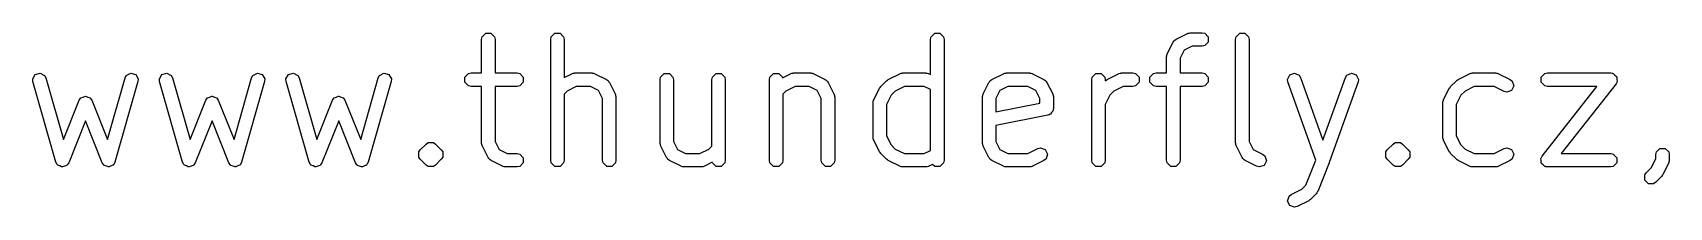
# Model space of a CAD drawing. Extents: x 4.43 to 6.16, y -4.89 to -3.36.
# Drawn here: x 4.4321 to 4.9118, y -3.4801 to -3.4289 of the extents above; entities that cross this region are included whole.
import ezdxf

# ---------------------------------------------------------------- set-up
doc = ezdxf.new("R2010")
doc.units = 0
doc.header["$MEASUREMENT"] = 0
doc.layers.add('BLACK', color=7, linetype='CONTINUOUS')

msp = doc.modelspace()

# ---------------------------------------------------------------- linework, layer by layer
at = {"layer": 'BLACK', "linetype": 'CONTINUOUS'}
for p, q in [((4.56367, -3.43089), (4.56382, -3.43014)), ((4.56382, -3.43014), (4.56489, -3.42907)), ((4.56489, -3.42907), (4.56639, -3.42907)), ((4.56639, -3.42907), (4.56746, -3.43014)), ((4.56746, -3.43014), (4.56761, -3.43089)), ((4.58392, -3.43089), (4.58407, -3.43014)), ((4.58407, -3.43014), (4.58513, -3.42907)), ((4.58513, -3.42907), (4.58664, -3.42907)), ((4.58664, -3.42907), (4.5877, -3.43014)), ((4.5877, -3.43014), (4.58785, -3.43089)), ((4.69528, -3.43089), (4.69543, -3.43014)), ((4.69543, -3.43014), (4.69649, -3.42907)), ((4.69649, -3.42907), (4.698, -3.42907)), ((4.698, -3.42907), (4.69907, -3.43014)), ((4.69907, -3.43014), (4.69922, -3.43089)), ((4.76723, -3.43082), (4.77061, -3.42913)), ((4.77061, -3.42913), (4.7707, -3.42911)), ((4.7707, -3.42911), (4.77073, -3.42907)), ((4.77073, -3.42907), (4.77104, -3.42901)), ((4.77104, -3.42901), (4.77135, -3.42893)), ((4.77135, -3.42893), (4.77139, -3.42894)), ((4.77139, -3.42894), (4.77149, -3.42892)), ((4.77149, -3.42892), (4.77486, -3.42892)), ((4.77486, -3.42892), (4.77562, -3.42907)), ((4.77562, -3.42907), (4.77668, -3.43014)), ((4.77668, -3.43014), (4.77668, -3.43165)), ((4.7847, -3.43089), (4.78485, -3.43014)), ((4.78485, -3.43014), (4.78592, -3.42907)), ((4.78592, -3.42907), (4.78743, -3.42907)), ((4.78743, -3.42907), (4.78849, -3.43014)), ((4.78849, -3.43014), (4.78864, -3.43089)), ((4.56367, -3.44073), (4.56367, -3.43089)), ((4.56761, -3.43089), (4.56761, -3.44073)), ((4.58392, -3.46633), (4.58392, -3.43089)), ((4.58785, -3.43089), (4.58785, -3.44205)), ((4.69528, -3.44121), (4.69528, -3.43089)), ((4.69922, -3.43089), (4.69922, -3.46633)), ((4.76467, -3.43507), (4.76635, -3.4317)), ((4.76635, -3.4317), (4.76659, -3.43139)), ((4.76659, -3.43139), (4.76663, -3.43129)), ((4.76663, -3.43129), (4.76674, -3.4312)), ((4.76674, -3.4312), (4.76682, -3.43109)), ((4.76682, -3.43109), (4.76692, -3.43106)), ((4.76692, -3.43106), (4.76723, -3.43082)), ((4.76958, -3.43405), (4.76839, -3.43642)), ((4.77195, -3.43286), (4.76958, -3.43405)), ((4.77486, -3.43286), (4.77195, -3.43286)), ((4.77562, -3.43271), (4.77486, -3.43286)), ((4.77668, -3.43165), (4.77562, -3.43271)), ((4.7847, -3.46126), (4.7847, -3.43089)), ((4.78864, -3.43089), (4.78864, -3.4608)), ((4.76446, -3.43581), (4.76455, -3.43551)), ((4.76448, -3.43586), (4.76446, -3.43581)), ((4.76446, -3.43595), (4.76448, -3.43586)), ((4.76446, -3.44073), (4.76446, -3.43595)), ((4.76455, -3.43551), (4.76461, -3.4352)), ((4.76461, -3.4352), (4.76464, -3.43517)), ((4.76464, -3.43517), (4.76467, -3.43507)), ((4.76839, -3.43642), (4.76839, -3.44073)), ((4.43207, -3.44248), (4.43281, -3.44116)), ((4.43214, -3.44324), (4.43207, -3.44248)), ((4.43889, -3.46687), (4.43214, -3.44324)), ((4.43281, -3.44116), (4.43425, -3.44075)), ((4.43425, -3.44075), (4.43557, -3.44148)), ((4.43557, -3.44148), (4.43592, -3.44216)), ((4.43592, -3.44216), (4.44109, -3.46025)), ((4.45397, -3.46025), (4.45913, -3.44216)), ((4.46292, -3.44324), (4.45617, -3.46687)), ((4.45913, -3.44216), (4.45948, -3.44148)), ((4.45948, -3.44148), (4.4608, -3.44075)), ((4.4608, -3.44075), (4.46225, -3.44116)), ((4.46225, -3.44116), (4.46298, -3.44248)), ((4.46298, -3.44248), (4.46292, -3.44324)), ((4.46919, -3.44248), (4.46993, -3.44116)), ((4.46926, -3.44324), (4.46919, -3.44248)), ((4.47601, -3.46687), (4.46926, -3.44324)), ((4.46993, -3.44116), (4.47137, -3.44075)), ((4.47137, -3.44075), (4.47269, -3.44148)), ((4.47269, -3.44148), (4.47304, -3.44216)), ((4.47304, -3.44216), (4.47821, -3.46025)), ((4.49109, -3.46025), (4.49625, -3.44216)), ((4.50004, -3.44324), (4.49329, -3.46687)), ((4.49625, -3.44216), (4.49661, -3.44148)), ((4.49661, -3.44148), (4.49792, -3.44075)), ((4.49792, -3.44075), (4.49937, -3.44116)), ((4.49937, -3.44116), (4.5001, -3.44248)), ((4.5001, -3.44248), (4.50004, -3.44324)), ((4.50631, -3.44248), (4.50705, -3.44116)), ((4.50638, -3.44324), (4.50631, -3.44248)), ((4.51313, -3.46687), (4.50638, -3.44324)), ((4.50705, -3.44116), (4.5085, -3.44075)), ((4.5085, -3.44075), (4.50981, -3.44148)), ((4.50981, -3.44148), (4.51016, -3.44216)), ((4.51016, -3.44216), (4.51533, -3.46025)), ((4.52821, -3.46025), (4.53337, -3.44216)), ((4.53716, -3.44324), (4.53041, -3.46687)), ((4.53337, -3.44216), (4.53373, -3.44148)), ((4.53373, -3.44148), (4.53504, -3.44075)), ((4.53504, -3.44075), (4.53649, -3.44116)), ((4.53649, -3.44116), (4.53722, -3.44248)), ((4.53722, -3.44248), (4.53716, -3.44324)), ((4.55876, -3.44195), (4.55982, -3.44088)), ((4.55876, -3.44346), (4.55876, -3.44195)), ((4.55982, -3.44452), (4.55876, -3.44346)), ((4.55982, -3.44088), (4.56058, -3.44073)), ((4.56058, -3.44467), (4.55982, -3.44452)), ((4.56058, -3.44073), (4.56367, -3.44073)), ((4.56761, -3.44073), (4.57407, -3.44073)), ((4.57407, -3.44073), (4.57483, -3.44088)), ((4.57483, -3.44452), (4.57407, -3.44467)), ((4.57483, -3.44088), (4.57589, -3.44195)), ((4.57589, -3.44346), (4.57483, -3.44452)), ((4.57589, -3.44195), (4.57589, -3.44346)), ((4.58785, -3.44205), (4.59007, -3.44094)), ((4.59007, -3.44094), (4.59016, -3.44092)), ((4.59016, -3.44092), (4.59019, -3.44088)), ((4.59019, -3.44088), (4.5905, -3.44082)), ((4.5905, -3.44082), (4.59081, -3.44074)), ((4.59081, -3.44074), (4.59085, -3.44075)), ((4.59085, -3.44075), (4.59095, -3.44073)), ((4.59095, -3.44073), (4.59601, -3.44073)), ((4.59601, -3.44073), (4.59611, -3.44075)), ((4.59611, -3.44075), (4.59615, -3.44074)), ((4.59615, -3.44074), (4.59645, -3.44082)), ((4.59645, -3.44082), (4.59676, -3.44088)), ((4.59676, -3.44088), (4.59679, -3.44092)), ((4.59679, -3.44092), (4.59689, -3.44094)), ((4.59689, -3.44094), (4.60026, -3.44263)), ((4.60026, -3.44263), (4.60057, -3.44287)), ((4.60057, -3.44287), (4.60067, -3.4429)), ((4.60067, -3.4429), (4.60076, -3.44301)), ((4.60076, -3.44301), (4.60087, -3.4431)), ((4.60087, -3.4431), (4.6009, -3.4432)), ((4.6009, -3.4432), (4.60114, -3.44351)), ((4.60114, -3.44351), (4.60283, -3.44688)), ((4.61598, -3.4427), (4.61613, -3.44195)), ((4.61598, -3.46126), (4.61598, -3.4427)), ((4.61613, -3.44195), (4.61719, -3.44088)), ((4.61719, -3.44088), (4.6187, -3.44088)), ((4.6187, -3.44088), (4.61976, -3.44195)), ((4.61976, -3.44195), (4.61991, -3.4427)), ((4.61991, -3.4427), (4.61991, -3.4608)), ((4.63116, -3.4427), (4.63131, -3.44195)), ((4.63116, -3.46214), (4.63116, -3.4427)), ((4.63131, -3.44195), (4.63238, -3.44088)), ((4.63238, -3.44088), (4.63388, -3.44088)), ((4.63388, -3.44088), (4.63495, -3.44195)), ((4.63495, -3.44195), (4.6351, -3.4427)), ((4.6351, -3.4427), (4.6351, -3.46633)), ((4.64803, -3.4427), (4.64818, -3.44195)), ((4.64803, -3.46633), (4.64803, -3.4427)), ((4.64818, -3.44195), (4.64925, -3.44088)), ((4.64925, -3.44088), (4.65076, -3.44088)), ((4.65076, -3.44088), (4.65182, -3.44195)), ((4.65182, -3.44195), (4.65185, -3.44211)), ((4.65185, -3.44211), (4.65418, -3.44094)), ((4.65418, -3.44094), (4.65428, -3.44092)), ((4.65428, -3.44092), (4.65431, -3.44088)), ((4.65431, -3.44088), (4.65462, -3.44082)), ((4.65462, -3.44082), (4.65493, -3.44074)), ((4.65493, -3.44074), (4.65497, -3.44075)), ((4.65497, -3.44075), (4.65506, -3.44073)), ((4.65506, -3.44073), (4.66013, -3.44073)), ((4.66013, -3.44073), (4.66022, -3.44075)), ((4.66022, -3.44075), (4.66027, -3.44074)), ((4.66027, -3.44074), (4.66057, -3.44082)), ((4.66057, -3.44082), (4.66088, -3.44088)), ((4.66088, -3.44088), (4.66091, -3.44092)), ((4.66091, -3.44092), (4.66101, -3.44094)), ((4.66101, -3.44094), (4.66438, -3.44263)), ((4.66438, -3.44263), (4.66469, -3.44287)), ((4.66469, -3.44287), (4.66479, -3.4429)), ((4.66479, -3.4429), (4.66488, -3.44301)), ((4.66488, -3.44301), (4.66499, -3.4431)), ((4.66499, -3.4431), (4.66502, -3.4432)), ((4.66502, -3.4432), (4.66526, -3.44351)), ((4.66526, -3.44351), (4.66695, -3.44688)), ((4.68067, -3.44469), (4.68236, -3.443)), ((4.68236, -3.443), (4.68262, -3.44282)), ((4.68262, -3.44282), (4.68287, -3.44263)), ((4.68287, -3.44263), (4.68624, -3.44094)), ((4.68624, -3.44094), (4.68634, -3.44092)), ((4.68634, -3.44092), (4.68637, -3.44088)), ((4.68637, -3.44088), (4.68668, -3.44082)), ((4.68668, -3.44082), (4.68698, -3.44074)), ((4.68698, -3.44074), (4.68703, -3.44075)), ((4.68703, -3.44075), (4.68712, -3.44073)), ((4.68712, -3.44073), (4.69387, -3.44073)), ((4.69387, -3.44073), (4.69397, -3.44075)), ((4.69397, -3.44075), (4.69401, -3.44074)), ((4.69401, -3.44074), (4.69432, -3.44082)), ((4.69432, -3.44082), (4.69463, -3.44088)), ((4.69463, -3.44088), (4.69466, -3.44092)), ((4.69466, -3.44092), (4.69475, -3.44094)), ((4.69475, -3.44094), (4.69528, -3.44121)), ((4.71067, -3.44688), (4.71236, -3.44351)), ((4.71236, -3.44351), (4.7126, -3.4432)), ((4.7126, -3.4432), (4.71263, -3.4431)), ((4.71263, -3.4431), (4.71274, -3.44301)), ((4.71274, -3.44301), (4.71283, -3.4429)), ((4.71283, -3.4429), (4.71293, -3.44287)), ((4.71293, -3.44287), (4.71324, -3.44263)), ((4.71324, -3.44263), (4.71661, -3.44094)), ((4.71661, -3.44094), (4.71671, -3.44092)), ((4.71671, -3.44092), (4.71674, -3.44088)), ((4.71674, -3.44088), (4.71705, -3.44082)), ((4.71705, -3.44082), (4.71735, -3.44074)), ((4.71735, -3.44074), (4.7174, -3.44075)), ((4.7174, -3.44075), (4.71749, -3.44073)), ((4.71749, -3.44073), (4.72424, -3.44073)), ((4.72424, -3.44073), (4.72434, -3.44075)), ((4.72434, -3.44075), (4.72438, -3.44074)), ((4.72438, -3.44074), (4.72469, -3.44082)), ((4.72469, -3.44082), (4.725, -3.44088)), ((4.725, -3.44088), (4.72503, -3.44092)), ((4.72503, -3.44092), (4.72512, -3.44094)), ((4.72512, -3.44094), (4.7285, -3.44263)), ((4.7285, -3.44263), (4.72881, -3.44287)), ((4.72881, -3.44287), (4.72891, -3.4429)), ((4.72891, -3.4429), (4.72899, -3.44301)), ((4.72899, -3.44301), (4.72911, -3.4431)), ((4.72911, -3.4431), (4.72914, -3.4432)), ((4.72914, -3.4432), (4.72938, -3.44351)), ((4.72938, -3.44351), (4.73107, -3.44688)), ((4.74252, -3.4427), (4.74267, -3.44195)), ((4.74252, -3.46633), (4.74252, -3.4427)), ((4.74267, -3.44195), (4.74374, -3.44088)), ((4.74374, -3.44088), (4.74524, -3.44088)), ((4.74524, -3.44088), (4.74631, -3.44195)), ((4.74631, -3.44195), (4.74646, -3.4427)), ((4.74646, -3.4427), (4.74646, -3.44301)), ((4.74646, -3.44301), (4.74647, -3.443)), ((4.74647, -3.443), (4.74674, -3.44282)), ((4.74674, -3.44282), (4.74699, -3.44263)), ((4.74699, -3.44263), (4.75036, -3.44094)), ((4.75036, -3.44094), (4.75046, -3.44092)), ((4.75046, -3.44092), (4.75049, -3.44088)), ((4.75049, -3.44088), (4.7508, -3.44082)), ((4.7508, -3.44082), (4.7511, -3.44074)), ((4.7511, -3.44074), (4.75114, -3.44075)), ((4.75114, -3.44075), (4.75124, -3.44073)), ((4.75124, -3.44073), (4.75461, -3.44073)), ((4.75461, -3.44073), (4.75537, -3.44088)), ((4.75537, -3.44452), (4.75461, -3.44467)), ((4.75537, -3.44088), (4.75643, -3.44195)), ((4.75643, -3.44346), (4.75537, -3.44452)), ((4.75643, -3.44195), (4.75643, -3.44346)), ((4.75955, -3.44195), (4.76061, -3.44088)), ((4.75955, -3.44346), (4.75955, -3.44195)), ((4.76061, -3.44452), (4.75955, -3.44346)), ((4.76061, -3.44088), (4.76136, -3.44073)), ((4.76136, -3.44467), (4.76061, -3.44452)), ((4.76136, -3.44073), (4.76446, -3.44073)), ((4.76839, -3.44073), (4.77486, -3.44073)), ((4.77486, -3.44073), (4.77562, -3.44088)), ((4.77562, -3.44452), (4.77486, -3.44467)), ((4.77562, -3.44088), (4.77668, -3.44195)), ((4.77668, -3.44346), (4.77562, -3.44452)), ((4.77668, -3.44195), (4.77668, -3.44346)), ((4.79989, -3.44261), (4.80054, -3.44124)), ((4.80001, -3.44337), (4.79989, -3.44261)), ((4.80819, -3.46629), (4.80001, -3.44337)), ((4.80054, -3.44124), (4.80196, -3.44074)), ((4.80196, -3.44074), (4.80332, -3.44138)), ((4.80332, -3.44138), (4.80371, -3.44204)), ((4.80371, -3.44204), (4.8103, -3.46047)), ((4.8103, -3.46047), (4.81688, -3.44204)), ((4.82059, -3.44337), (4.81215, -3.46699)), ((4.81688, -3.44204), (4.81727, -3.44138)), ((4.81727, -3.44138), (4.81863, -3.44074)), ((4.81863, -3.44074), (4.82005, -3.44124)), ((4.82005, -3.44124), (4.8207, -3.44261)), ((4.8207, -3.44261), (4.82059, -3.44337)), ((4.84771, -3.44469), (4.8494, -3.443)), ((4.8494, -3.443), (4.84966, -3.44282)), ((4.84966, -3.44282), (4.84991, -3.44263)), ((4.84991, -3.44263), (4.85328, -3.44094)), ((4.85328, -3.44094), (4.85338, -3.44092)), ((4.85338, -3.44092), (4.85341, -3.44088)), ((4.85341, -3.44088), (4.85372, -3.44082)), ((4.85372, -3.44082), (4.85403, -3.44074)), ((4.85403, -3.44074), (4.85407, -3.44075)), ((4.85407, -3.44075), (4.85416, -3.44073)), ((4.85416, -3.44073), (4.86091, -3.44073)), ((4.86091, -3.44073), (4.86101, -3.44075)), ((4.86101, -3.44075), (4.86105, -3.44074)), ((4.86105, -3.44074), (4.86136, -3.44082)), ((4.86136, -3.44082), (4.86167, -3.44088)), ((4.86167, -3.44088), (4.8617, -3.44092)), ((4.8617, -3.44092), (4.86179, -3.44094)), ((4.86179, -3.44094), (4.86517, -3.44263)), ((4.86517, -3.44263), (4.86578, -3.4431)), ((4.86625, -3.44453), (4.86558, -3.44588)), ((4.86578, -3.4431), (4.86625, -3.44453)), ((4.87428, -3.44195), (4.87535, -3.44088)), ((4.87428, -3.44346), (4.87428, -3.44195)), ((4.87535, -3.44452), (4.87428, -3.44346)), ((4.87535, -3.44088), (4.8761, -3.44073)), ((4.8761, -3.44467), (4.87535, -3.44452)), ((4.8761, -3.44073), (4.89466, -3.44073)), ((4.89621, -3.44392), (4.88015, -3.46436)), ((4.89466, -3.44073), (4.89509, -3.44082)), ((4.89509, -3.44082), (4.89519, -3.44081)), ((4.89519, -3.44081), (4.89525, -3.44085)), ((4.89525, -3.44085), (4.89541, -3.44088)), ((4.89541, -3.44088), (4.89587, -3.44134)), ((4.89587, -3.44134), (4.89638, -3.44174)), ((4.89641, -3.44353), (4.89621, -3.44392)), ((4.89638, -3.44174), (4.89639, -3.44186)), ((4.89639, -3.44186), (4.89648, -3.44195)), ((4.89648, -3.44346), (4.89641, -3.44353)), ((4.89648, -3.44195), (4.89648, -3.44259)), ((4.89648, -3.44259), (4.89656, -3.44323)), ((4.89656, -3.44323), (4.89648, -3.44339)), ((4.89648, -3.44339), (4.89648, -3.44346)), ((4.44109, -3.46025), (4.4457, -3.44872)), ((4.4457, -3.44872), (4.44612, -3.44808)), ((4.44612, -3.44808), (4.44614, -3.44807)), ((4.44614, -3.44807), (4.44615, -3.44804)), ((4.44615, -3.44804), (4.44683, -3.44777)), ((4.44683, -3.44777), (4.4475, -3.44748)), ((4.4475, -3.44748), (4.44753, -3.44749)), ((4.44753, -3.44749), (4.44755, -3.44748)), ((4.44755, -3.44748), (4.44822, -3.44777)), ((4.44822, -3.44777), (4.4489, -3.44804)), ((4.4489, -3.44804), (4.44891, -3.44807)), ((4.44891, -3.44807), (4.44894, -3.44808)), ((4.44894, -3.44808), (4.44936, -3.44872)), ((4.44936, -3.44872), (4.45397, -3.46025)), ((4.47821, -3.46025), (4.48282, -3.44872)), ((4.48282, -3.44872), (4.48324, -3.44808)), ((4.48324, -3.44808), (4.48326, -3.44807)), ((4.48326, -3.44807), (4.48327, -3.44804)), ((4.48327, -3.44804), (4.48395, -3.44777)), ((4.48395, -3.44777), (4.48462, -3.44748)), ((4.48462, -3.44748), (4.48465, -3.44749)), ((4.48465, -3.44749), (4.48467, -3.44748)), ((4.48467, -3.44748), (4.48534, -3.44777)), ((4.48534, -3.44777), (4.48602, -3.44804)), ((4.48602, -3.44804), (4.48603, -3.44807)), ((4.48603, -3.44807), (4.48606, -3.44808)), ((4.48606, -3.44808), (4.48648, -3.44872)), ((4.48648, -3.44872), (4.49109, -3.46025)), ((4.51533, -3.46025), (4.51994, -3.44872)), ((4.51994, -3.44872), (4.52036, -3.44808)), ((4.52036, -3.44808), (4.52038, -3.44807)), ((4.52038, -3.44807), (4.52039, -3.44804)), ((4.52039, -3.44804), (4.52107, -3.44777)), ((4.52107, -3.44777), (4.52174, -3.44748)), ((4.52174, -3.44748), (4.52177, -3.44749)), ((4.52177, -3.44749), (4.52179, -3.44748)), ((4.52179, -3.44748), (4.52246, -3.44777)), ((4.52246, -3.44777), (4.52314, -3.44804)), ((4.52314, -3.44804), (4.52315, -3.44807)), ((4.52315, -3.44807), (4.52318, -3.44808)), ((4.52318, -3.44808), (4.5236, -3.44872)), ((4.5236, -3.44872), (4.52821, -3.46025)), ((4.56367, -3.44467), (4.56058, -3.44467)), ((4.56367, -3.46126), (4.56367, -3.44467)), ((4.57407, -3.44467), (4.56761, -3.44467)), ((4.56761, -3.44467), (4.56761, -3.4608)), ((4.58874, -3.44601), (4.58785, -3.44689)), ((4.58785, -3.44689), (4.58785, -3.46633)), ((4.59141, -3.44467), (4.58874, -3.44601)), ((4.59554, -3.44467), (4.59141, -3.44467)), ((4.59792, -3.44586), (4.59554, -3.44467)), ((4.5991, -3.44823), (4.59792, -3.44586)), ((4.5991, -3.46633), (4.5991, -3.44823)), ((4.60283, -3.44688), (4.60286, -3.44698)), ((4.60286, -3.44698), (4.60289, -3.44701)), ((4.60289, -3.44701), (4.60295, -3.44732)), ((4.60295, -3.44732), (4.60304, -3.44763)), ((4.60304, -3.44763), (4.60302, -3.44767)), ((4.60302, -3.44767), (4.60304, -3.44776)), ((4.60304, -3.44776), (4.60304, -3.46633)), ((4.65286, -3.44601), (4.65197, -3.44689)), ((4.65197, -3.44689), (4.65197, -3.46633)), ((4.65553, -3.44467), (4.65286, -3.44601)), ((4.65966, -3.44467), (4.65553, -3.44467)), ((4.66203, -3.44586), (4.65966, -3.44467)), ((4.66322, -3.44823), (4.66203, -3.44586)), ((4.66322, -3.46633), (4.66322, -3.44823)), ((4.66695, -3.44688), (4.66698, -3.44698)), ((4.66698, -3.44698), (4.66701, -3.44701)), ((4.66701, -3.44701), (4.66707, -3.44732)), ((4.66707, -3.44732), (4.66715, -3.44763)), ((4.66715, -3.44763), (4.66714, -3.44767)), ((4.66714, -3.44767), (4.66716, -3.44776)), ((4.66716, -3.44776), (4.66716, -3.46633)), ((4.67841, -3.44931), (4.67849, -3.44901)), ((4.67842, -3.44936), (4.67841, -3.44931)), ((4.67849, -3.44901), (4.67856, -3.4487)), ((4.67856, -3.4487), (4.67859, -3.44867)), ((4.67859, -3.44867), (4.67861, -3.44857)), ((4.67861, -3.44857), (4.6803, -3.4452)), ((4.6803, -3.4452), (4.68049, -3.44495)), ((4.68049, -3.44495), (4.68067, -3.44469)), ((4.68368, -3.44724), (4.68234, -3.44992)), ((4.68491, -3.44601), (4.68368, -3.44724)), ((4.68759, -3.44467), (4.68491, -3.44601)), ((4.69341, -3.44467), (4.68759, -3.44467)), ((4.69528, -3.44561), (4.69341, -3.44467)), ((4.69528, -3.46342), (4.69528, -3.44561)), ((4.71046, -3.44776), (4.71048, -3.44767)), ((4.71046, -3.46126), (4.71046, -3.44776)), ((4.71047, -3.44763), (4.71055, -3.44732)), ((4.71048, -3.44767), (4.71047, -3.44763)), ((4.71055, -3.44732), (4.71061, -3.44701)), ((4.71061, -3.44701), (4.71065, -3.44698)), ((4.71065, -3.44698), (4.71067, -3.44688)), ((4.71559, -3.44586), (4.7144, -3.44823)), ((4.7144, -3.44823), (4.7144, -3.45211)), ((4.71796, -3.44467), (4.71559, -3.44586)), ((4.72378, -3.44467), (4.71796, -3.44467)), ((4.72615, -3.44586), (4.72378, -3.44467)), ((4.72734, -3.44823), (4.72615, -3.44586)), ((4.72734, -3.44953), (4.72734, -3.44823)), ((4.73107, -3.44688), (4.73109, -3.44698)), ((4.73109, -3.44698), (4.73112, -3.44701)), ((4.73112, -3.44701), (4.73119, -3.44732)), ((4.73119, -3.44732), (4.73127, -3.44763)), ((4.73127, -3.44763), (4.73125, -3.44767)), ((4.73125, -3.44767), (4.73127, -3.44776)), ((4.73127, -3.44776), (4.73127, -3.45114)), ((4.7478, -3.44724), (4.74646, -3.44992)), ((4.74903, -3.44601), (4.7478, -3.44724)), ((4.75171, -3.44467), (4.74903, -3.44601)), ((4.75461, -3.44467), (4.75171, -3.44467)), ((4.76446, -3.44467), (4.76136, -3.44467)), ((4.76446, -3.46633), (4.76446, -3.44467)), ((4.77486, -3.44467), (4.76839, -3.44467)), ((4.76839, -3.44467), (4.76839, -3.46633)), ((4.84545, -3.44931), (4.84554, -3.44901)), ((4.84547, -3.44936), (4.84545, -3.44931)), ((4.84554, -3.44901), (4.8456, -3.4487)), ((4.8456, -3.4487), (4.84563, -3.44867)), ((4.84563, -3.44867), (4.84566, -3.44857)), ((4.84566, -3.44857), (4.84734, -3.4452)), ((4.84734, -3.4452), (4.84754, -3.44495)), ((4.84754, -3.44495), (4.84771, -3.44469)), ((4.85072, -3.44724), (4.84938, -3.44992)), ((4.85196, -3.44601), (4.85072, -3.44724)), ((4.85463, -3.44467), (4.85196, -3.44601)), ((4.86045, -3.44467), (4.85463, -3.44467)), ((4.86341, -3.44615), (4.86045, -3.44467)), ((4.86415, -3.44635), (4.86341, -3.44615)), ((4.86558, -3.44588), (4.86415, -3.44635)), ((4.87455, -3.46511), (4.89061, -3.44467)), ((4.89061, -3.44467), (4.8761, -3.44467)), ((4.67841, -3.44945), (4.67842, -3.44936)), ((4.67841, -3.45958), (4.67841, -3.44945)), ((4.68234, -3.44992), (4.68234, -3.45911)), ((4.7144, -3.45211), (4.72734, -3.44953)), ((4.72969, -3.45307), (4.7144, -3.45613)), ((4.72996, -3.45296), (4.72969, -3.45307)), ((4.73006, -3.45296), (4.72996, -3.45296)), ((4.73013, -3.45289), (4.73006, -3.45296)), ((4.7304, -3.45278), (4.73013, -3.45289)), ((4.73072, -3.4523), (4.7304, -3.45278)), ((4.73112, -3.45189), (4.73072, -3.4523)), ((4.73118, -3.4516), (4.73112, -3.45189)), ((4.73124, -3.45152), (4.73118, -3.4516)), ((4.73127, -3.45114), (4.73122, -3.45142)), ((4.73122, -3.45142), (4.73124, -3.45152)), ((4.74646, -3.44992), (4.74646, -3.46633)), ((4.84545, -3.44945), (4.84547, -3.44936)), ((4.84545, -3.45958), (4.84545, -3.44945)), ((4.84938, -3.44992), (4.84938, -3.45911)), ((4.44753, -3.45475), (4.44261, -3.46706)), ((4.45245, -3.46706), (4.44753, -3.45475)), ((4.48465, -3.45475), (4.47973, -3.46706)), ((4.48957, -3.46706), (4.48465, -3.45475)), ((4.52177, -3.45475), (4.51685, -3.46706)), ((4.52669, -3.46706), (4.52177, -3.45475)), ((4.7144, -3.45613), (4.7144, -3.4608)), ((4.54526, -3.46388), (4.54569, -3.46325)), ((4.54569, -3.46325), (4.54737, -3.46156)), ((4.54737, -3.46156), (4.54801, -3.46113)), ((4.54801, -3.46113), (4.54952, -3.46113)), ((4.54952, -3.46113), (4.54952, -3.46113)), ((4.54952, -3.46113), (4.55016, -3.46156)), ((4.55016, -3.46156), (4.55184, -3.46325)), ((4.55184, -3.46325), (4.55227, -3.46388)), ((4.56369, -3.46136), (4.56367, -3.46126)), ((4.56367, -3.4614), (4.56369, -3.46136)), ((4.56376, -3.46171), (4.56367, -3.4614)), ((4.56382, -3.46202), (4.56376, -3.46171)), ((4.56385, -3.46205), (4.56382, -3.46202)), ((4.56388, -3.46214), (4.56385, -3.46205)), ((4.56557, -3.46552), (4.56388, -3.46214)), ((4.56761, -3.4608), (4.56879, -3.46317)), ((4.56879, -3.46317), (4.57116, -3.46436)), ((4.616, -3.46136), (4.61598, -3.46126)), ((4.61598, -3.4614), (4.616, -3.46136)), ((4.61606, -3.46171), (4.61598, -3.4614)), ((4.61613, -3.46202), (4.61606, -3.46171)), ((4.61616, -3.46205), (4.61613, -3.46202)), ((4.61618, -3.46214), (4.61616, -3.46205)), ((4.61787, -3.46552), (4.61618, -3.46214)), ((4.61991, -3.4608), (4.6211, -3.46317)), ((4.6211, -3.46317), (4.62347, -3.46436)), ((4.6276, -3.46436), (4.63028, -3.46302)), ((4.63028, -3.46302), (4.63116, -3.46214)), ((4.67842, -3.45967), (4.67841, -3.45958)), ((4.67841, -3.45972), (4.67842, -3.45967)), ((4.67849, -3.46002), (4.67841, -3.45972)), ((4.67856, -3.46033), (4.67849, -3.46002)), ((4.67859, -3.46036), (4.67856, -3.46033)), ((4.67861, -3.46046), (4.67859, -3.46036)), ((4.6803, -3.46383), (4.67861, -3.46046)), ((4.68234, -3.45911), (4.68368, -3.46178)), ((4.68368, -3.46178), (4.68491, -3.46302)), ((4.68491, -3.46302), (4.68759, -3.46436)), ((4.69341, -3.46436), (4.69528, -3.46342)), ((4.71048, -3.46136), (4.71046, -3.46126)), ((4.71047, -3.4614), (4.71048, -3.46136)), ((4.71055, -3.46171), (4.71047, -3.4614)), ((4.71061, -3.46202), (4.71055, -3.46171)), ((4.71065, -3.46205), (4.71061, -3.46202)), ((4.71067, -3.46214), (4.71065, -3.46205)), ((4.71236, -3.46552), (4.71067, -3.46214)), ((4.7144, -3.4608), (4.71559, -3.46317)), ((4.71559, -3.46317), (4.71796, -3.46436)), ((4.72378, -3.46436), (4.72674, -3.46288)), ((4.72674, -3.46288), (4.72748, -3.46267)), ((4.72748, -3.46267), (4.72891, -3.46315)), ((4.72891, -3.46315), (4.72958, -3.4645)), ((4.78472, -3.46136), (4.7847, -3.46126)), ((4.78471, -3.4614), (4.78472, -3.46136)), ((4.78479, -3.46171), (4.78471, -3.4614)), ((4.78485, -3.46202), (4.78479, -3.46171)), ((4.78489, -3.46205), (4.78485, -3.46202)), ((4.78491, -3.46214), (4.78489, -3.46205)), ((4.7866, -3.46552), (4.78491, -3.46214)), ((4.78864, -3.4608), (4.78983, -3.46317)), ((4.78983, -3.46317), (4.79262, -3.46456)), ((4.82872, -3.46388), (4.82915, -3.46325)), ((4.82915, -3.46325), (4.83084, -3.46156)), ((4.83084, -3.46156), (4.83148, -3.46113)), ((4.83148, -3.46113), (4.83298, -3.46113)), ((4.83298, -3.46113), (4.83298, -3.46113)), ((4.83298, -3.46113), (4.83362, -3.46156)), ((4.83362, -3.46156), (4.83531, -3.46325)), ((4.83531, -3.46325), (4.83574, -3.46388)), ((4.84547, -3.45967), (4.84545, -3.45958)), ((4.84545, -3.45972), (4.84547, -3.45967)), ((4.84554, -3.46002), (4.84545, -3.45972)), ((4.8456, -3.46033), (4.84554, -3.46002)), ((4.84563, -3.46036), (4.8456, -3.46033)), ((4.84566, -3.46046), (4.84563, -3.46036)), ((4.84734, -3.46383), (4.84566, -3.46046)), ((4.84938, -3.45911), (4.85072, -3.46178)), ((4.85072, -3.46178), (4.85196, -3.46302)), ((4.85196, -3.46302), (4.85463, -3.46436)), ((4.86045, -3.46436), (4.86341, -3.46288)), ((4.86341, -3.46288), (4.86415, -3.46267)), ((4.86415, -3.46267), (4.86558, -3.46315)), ((4.86558, -3.46315), (4.86625, -3.4645)), ((4.90803, -3.46388), (4.90909, -3.46282)), ((4.90909, -3.46282), (4.9106, -3.46282)), ((4.9106, -3.46282), (4.91166, -3.46388)), ((4.43924, -3.46755), (4.43889, -3.46687)), ((4.43935, -3.46761), (4.43924, -3.46755)), ((4.4394, -3.46773), (4.43935, -3.46761)), ((4.44, -3.46797), (4.4394, -3.46773)), ((4.44055, -3.46828), (4.44, -3.46797)), ((4.44068, -3.46824), (4.44055, -3.46828)), ((4.4408, -3.46829), (4.44068, -3.46824)), ((4.44139, -3.46804), (4.4408, -3.46829)), ((4.442, -3.46787), (4.44139, -3.46804)), ((4.44207, -3.46775), (4.442, -3.46787)), ((4.44219, -3.4677), (4.44207, -3.46775)), ((4.44261, -3.46706), (4.44219, -3.4677)), ((4.45287, -3.4677), (4.45245, -3.46706)), ((4.45299, -3.46775), (4.45287, -3.4677)), ((4.45305, -3.46787), (4.45299, -3.46775)), ((4.45367, -3.46804), (4.45305, -3.46787)), ((4.45425, -3.46829), (4.45367, -3.46804)), ((4.45438, -3.46824), (4.45425, -3.46829)), ((4.4545, -3.46828), (4.45438, -3.46824)), ((4.45506, -3.46797), (4.4545, -3.46828)), ((4.45565, -3.46773), (4.45506, -3.46797)), ((4.4557, -3.46761), (4.45565, -3.46773)), ((4.45582, -3.46755), (4.4557, -3.46761)), ((4.45617, -3.46687), (4.45582, -3.46755)), ((4.47636, -3.46755), (4.47601, -3.46687)), ((4.47647, -3.46761), (4.47636, -3.46755)), ((4.47652, -3.46773), (4.47647, -3.46761)), ((4.47712, -3.46797), (4.47652, -3.46773)), ((4.47767, -3.46828), (4.47712, -3.46797)), ((4.4778, -3.46824), (4.47767, -3.46828)), ((4.47792, -3.46829), (4.4778, -3.46824)), ((4.47851, -3.46804), (4.47792, -3.46829)), ((4.47912, -3.46787), (4.47851, -3.46804)), ((4.47919, -3.46775), (4.47912, -3.46787)), ((4.47931, -3.4677), (4.47919, -3.46775)), ((4.47973, -3.46706), (4.47931, -3.4677)), ((4.48999, -3.4677), (4.48957, -3.46706)), ((4.49011, -3.46775), (4.48999, -3.4677)), ((4.49017, -3.46787), (4.49011, -3.46775)), ((4.49079, -3.46804), (4.49017, -3.46787)), ((4.49137, -3.46829), (4.49079, -3.46804)), ((4.4915, -3.46824), (4.49137, -3.46829)), ((4.49162, -3.46828), (4.4915, -3.46824)), ((4.49218, -3.46797), (4.49162, -3.46828)), ((4.49277, -3.46773), (4.49218, -3.46797)), ((4.49282, -3.46761), (4.49277, -3.46773)), ((4.49294, -3.46755), (4.49282, -3.46761)), ((4.49329, -3.46687), (4.49294, -3.46755)), ((4.51348, -3.46755), (4.51313, -3.46687)), ((4.51359, -3.46761), (4.51348, -3.46755)), ((4.51364, -3.46773), (4.51359, -3.46761)), ((4.51424, -3.46797), (4.51364, -3.46773)), ((4.5148, -3.46828), (4.51424, -3.46797)), ((4.51492, -3.46824), (4.5148, -3.46828)), ((4.51504, -3.46829), (4.51492, -3.46824)), ((4.51563, -3.46804), (4.51504, -3.46829)), ((4.51624, -3.46787), (4.51563, -3.46804)), ((4.51631, -3.46775), (4.51624, -3.46787)), ((4.51643, -3.4677), (4.51631, -3.46775)), ((4.51685, -3.46706), (4.51643, -3.4677)), ((4.52711, -3.4677), (4.52669, -3.46706)), ((4.52723, -3.46775), (4.52711, -3.4677)), ((4.52729, -3.46787), (4.52723, -3.46775)), ((4.52791, -3.46804), (4.52729, -3.46787)), ((4.52849, -3.46829), (4.52791, -3.46804)), ((4.52862, -3.46824), (4.52849, -3.46829)), ((4.52874, -3.46828), (4.52862, -3.46824)), ((4.5293, -3.46797), (4.52874, -3.46828)), ((4.52989, -3.46773), (4.5293, -3.46797)), ((4.52994, -3.46761), (4.52989, -3.46773)), ((4.53006, -3.46755), (4.52994, -3.46761)), ((4.53041, -3.46687), (4.53006, -3.46755)), ((4.54526, -3.46539), (4.54526, -3.46388)), ((4.54569, -3.46603), (4.54526, -3.46539)), ((4.54526, -3.46539), (4.54526, -3.46539)), ((4.54737, -3.46772), (4.54569, -3.46603)), ((4.54801, -3.46814), (4.54737, -3.46772)), ((4.54952, -3.46814), (4.54801, -3.46814)), ((4.55016, -3.46772), (4.54952, -3.46814)), ((4.55184, -3.46603), (4.55016, -3.46772)), ((4.55227, -3.46539), (4.55184, -3.46603)), ((4.55227, -3.46388), (4.55227, -3.46539)), ((4.55227, -3.46539), (4.55227, -3.46539)), ((4.56581, -3.46583), (4.56557, -3.46552)), ((4.56584, -3.46593), (4.56581, -3.46583)), ((4.56595, -3.46601), (4.56584, -3.46593)), ((4.56604, -3.46612), (4.56595, -3.46601)), ((4.56614, -3.46616), (4.56604, -3.46612)), ((4.56645, -3.4664), (4.56614, -3.46616)), ((4.56982, -3.46809), (4.56645, -3.4664)), ((4.56992, -3.46811), (4.56982, -3.46809)), ((4.56995, -3.46814), (4.56992, -3.46811)), ((4.57026, -3.46821), (4.56995, -3.46814)), ((4.57056, -3.46829), (4.57026, -3.46821)), ((4.5706, -3.46827), (4.57056, -3.46829)), ((4.5707, -3.46829), (4.5706, -3.46827)), ((4.57407, -3.46829), (4.5707, -3.46829)), ((4.57116, -3.46436), (4.57407, -3.46436)), ((4.57407, -3.46436), (4.57483, -3.46451)), ((4.57483, -3.46814), (4.57407, -3.46829)), ((4.57483, -3.46451), (4.57589, -3.46557)), ((4.57589, -3.46708), (4.57483, -3.46814)), ((4.57589, -3.46557), (4.57589, -3.46708)), ((4.58407, -3.46708), (4.58392, -3.46633)), ((4.58513, -3.46814), (4.58407, -3.46708)), ((4.58664, -3.46814), (4.58513, -3.46814)), ((4.5877, -3.46708), (4.58664, -3.46814)), ((4.58785, -3.46633), (4.5877, -3.46708)), ((4.59925, -3.46708), (4.5991, -3.46633)), ((4.60032, -3.46814), (4.59925, -3.46708)), ((4.60182, -3.46814), (4.60032, -3.46814)), ((4.60289, -3.46708), (4.60182, -3.46814)), ((4.60304, -3.46633), (4.60289, -3.46708)), ((4.61811, -3.46583), (4.61787, -3.46552)), ((4.61814, -3.46593), (4.61811, -3.46583)), ((4.61826, -3.46601), (4.61814, -3.46593)), ((4.61834, -3.46612), (4.61826, -3.46601)), ((4.61844, -3.46616), (4.61834, -3.46612)), ((4.61875, -3.4664), (4.61844, -3.46616)), ((4.62213, -3.46809), (4.61875, -3.4664)), ((4.62222, -3.46811), (4.62213, -3.46809)), ((4.62225, -3.46814), (4.62222, -3.46811)), ((4.62256, -3.46821), (4.62225, -3.46814)), ((4.62287, -3.46829), (4.62256, -3.46821)), ((4.62291, -3.46827), (4.62287, -3.46829)), ((4.62301, -3.46829), (4.62291, -3.46827)), ((4.62807, -3.46829), (4.62301, -3.46829)), ((4.62347, -3.46436), (4.6276, -3.46436)), ((4.62816, -3.46827), (4.62807, -3.46829)), ((4.62821, -3.46829), (4.62816, -3.46827)), ((4.62851, -3.46821), (4.62821, -3.46829)), ((4.62882, -3.46814), (4.62851, -3.46821)), ((4.62885, -3.46811), (4.62882, -3.46814)), ((4.62895, -3.46809), (4.62885, -3.46811)), ((4.63128, -3.46692), (4.62895, -3.46809)), ((4.63131, -3.46708), (4.63128, -3.46692)), ((4.63238, -3.46814), (4.63131, -3.46708)), ((4.63388, -3.46814), (4.63238, -3.46814)), ((4.63495, -3.46708), (4.63388, -3.46814)), ((4.6351, -3.46633), (4.63495, -3.46708)), ((4.64818, -3.46708), (4.64803, -3.46633)), ((4.64925, -3.46814), (4.64818, -3.46708)), ((4.65076, -3.46814), (4.64925, -3.46814)), ((4.65182, -3.46708), (4.65076, -3.46814)), ((4.65197, -3.46633), (4.65182, -3.46708)), ((4.66337, -3.46708), (4.66322, -3.46633)), ((4.66444, -3.46814), (4.66337, -3.46708)), ((4.66594, -3.46814), (4.66444, -3.46814)), ((4.66701, -3.46708), (4.66594, -3.46814)), ((4.66716, -3.46633), (4.66701, -3.46708)), ((4.68049, -3.46408), (4.6803, -3.46383)), ((4.68067, -3.46434), (4.68049, -3.46408)), ((4.68236, -3.46603), (4.68067, -3.46434)), ((4.68262, -3.46621), (4.68236, -3.46603)), ((4.68287, -3.4664), (4.68262, -3.46621)), ((4.68624, -3.46809), (4.68287, -3.4664)), ((4.68634, -3.46811), (4.68624, -3.46809)), ((4.68637, -3.46814), (4.68634, -3.46811)), ((4.68668, -3.46821), (4.68637, -3.46814)), ((4.68698, -3.46829), (4.68668, -3.46821)), ((4.68703, -3.46827), (4.68698, -3.46829)), ((4.68712, -3.46829), (4.68703, -3.46827)), ((4.69387, -3.46829), (4.68712, -3.46829)), ((4.68759, -3.46436), (4.69341, -3.46436)), ((4.69397, -3.46827), (4.69387, -3.46829)), ((4.69401, -3.46829), (4.69397, -3.46827)), ((4.69432, -3.46821), (4.69401, -3.46829)), ((4.69463, -3.46814), (4.69432, -3.46821)), ((4.69466, -3.46811), (4.69463, -3.46814)), ((4.69475, -3.46809), (4.69466, -3.46811)), ((4.69587, -3.46752), (4.69475, -3.46809)), ((4.69649, -3.46814), (4.69587, -3.46752)), ((4.698, -3.46814), (4.69649, -3.46814)), ((4.69907, -3.46708), (4.698, -3.46814)), ((4.69922, -3.46633), (4.69907, -3.46708)), ((4.7126, -3.46583), (4.71236, -3.46552)), ((4.71263, -3.46593), (4.7126, -3.46583)), ((4.71274, -3.46601), (4.71263, -3.46593)), ((4.71283, -3.46612), (4.71274, -3.46601)), ((4.71293, -3.46616), (4.71283, -3.46612)), ((4.71324, -3.4664), (4.71293, -3.46616)), ((4.71661, -3.46809), (4.71324, -3.4664)), ((4.71671, -3.46811), (4.71661, -3.46809)), ((4.71674, -3.46814), (4.71671, -3.46811)), ((4.71705, -3.46821), (4.71674, -3.46814)), ((4.71735, -3.46829), (4.71705, -3.46821)), ((4.7174, -3.46827), (4.71735, -3.46829)), ((4.71749, -3.46829), (4.7174, -3.46827)), ((4.72424, -3.46829), (4.71749, -3.46829)), ((4.71796, -3.46436), (4.72378, -3.46436)), ((4.72434, -3.46827), (4.72424, -3.46829)), ((4.72438, -3.46829), (4.72434, -3.46827)), ((4.72469, -3.46821), (4.72438, -3.46829)), ((4.725, -3.46814), (4.72469, -3.46821)), ((4.72503, -3.46811), (4.725, -3.46814)), ((4.72512, -3.46809), (4.72503, -3.46811)), ((4.7285, -3.4664), (4.72512, -3.46809)), ((4.72911, -3.46593), (4.7285, -3.4664)), ((4.72958, -3.4645), (4.72911, -3.46593)), ((4.74267, -3.46708), (4.74252, -3.46633)), ((4.74374, -3.46814), (4.74267, -3.46708)), ((4.74524, -3.46814), (4.74374, -3.46814)), ((4.74631, -3.46708), (4.74524, -3.46814)), ((4.74646, -3.46633), (4.74631, -3.46708)), ((4.76461, -3.46708), (4.76446, -3.46633)), ((4.76567, -3.46814), (4.76461, -3.46708)), ((4.76718, -3.46814), (4.76567, -3.46814)), ((4.76824, -3.46708), (4.76718, -3.46814)), ((4.76839, -3.46633), (4.76824, -3.46708)), ((4.78684, -3.46583), (4.7866, -3.46552)), ((4.78687, -3.46593), (4.78684, -3.46583)), ((4.78698, -3.46601), (4.78687, -3.46593)), ((4.78707, -3.46612), (4.78698, -3.46601)), ((4.78717, -3.46616), (4.78707, -3.46612)), ((4.78748, -3.4664), (4.78717, -3.46616)), ((4.79085, -3.46809), (4.78748, -3.4664)), ((4.7916, -3.46829), (4.79085, -3.46809)), ((4.79303, -3.46781), (4.7916, -3.46829)), ((4.79262, -3.46456), (4.79322, -3.46504)), ((4.7937, -3.46646), (4.79303, -3.46781)), ((4.79322, -3.46504), (4.7937, -3.46646)), ((4.80524, -3.47366), (4.80819, -3.46629)), ((4.81212, -3.46706), (4.80875, -3.47549)), ((4.81213, -3.46702), (4.81212, -3.46706)), ((4.81215, -3.46699), (4.81213, -3.46702)), ((4.82872, -3.46539), (4.82872, -3.46388)), ((4.82915, -3.46603), (4.82872, -3.46539)), ((4.82872, -3.46539), (4.82872, -3.46539)), ((4.83084, -3.46772), (4.82915, -3.46603)), ((4.83148, -3.46814), (4.83084, -3.46772)), ((4.83298, -3.46814), (4.83148, -3.46814)), ((4.83362, -3.46772), (4.83298, -3.46814)), ((4.83531, -3.46603), (4.83362, -3.46772)), ((4.83574, -3.46539), (4.83531, -3.46603)), ((4.83574, -3.46388), (4.83574, -3.46539)), ((4.83574, -3.46539), (4.83574, -3.46539)), ((4.84754, -3.46408), (4.84734, -3.46383)), ((4.84771, -3.46434), (4.84754, -3.46408)), ((4.8494, -3.46603), (4.84771, -3.46434)), ((4.84966, -3.46621), (4.8494, -3.46603)), ((4.84991, -3.4664), (4.84966, -3.46621)), ((4.85328, -3.46809), (4.84991, -3.4664)), ((4.85338, -3.46811), (4.85328, -3.46809)), ((4.85341, -3.46814), (4.85338, -3.46811)), ((4.85372, -3.46821), (4.85341, -3.46814)), ((4.85403, -3.46829), (4.85372, -3.46821)), ((4.85407, -3.46827), (4.85403, -3.46829)), ((4.85416, -3.46829), (4.85407, -3.46827)), ((4.86091, -3.46829), (4.85416, -3.46829)), ((4.85463, -3.46436), (4.86045, -3.46436)), ((4.86101, -3.46827), (4.86091, -3.46829)), ((4.86105, -3.46829), (4.86101, -3.46827)), ((4.86136, -3.46821), (4.86105, -3.46829)), ((4.86167, -3.46814), (4.86136, -3.46821)), ((4.8617, -3.46811), (4.86167, -3.46814)), ((4.86179, -3.46809), (4.8617, -3.46811)), ((4.86517, -3.4664), (4.86179, -3.46809)), ((4.86578, -3.46593), (4.86517, -3.4664)), ((4.86625, -3.4645), (4.86578, -3.46593)), ((4.8742, -3.46579), (4.87428, -3.46564)), ((4.87428, -3.46643), (4.8742, -3.46579)), ((4.87428, -3.46557), (4.87435, -3.4655)), ((4.87428, -3.46564), (4.87428, -3.46557)), ((4.87428, -3.46708), (4.87428, -3.46643)), ((4.87437, -3.46717), (4.87428, -3.46708)), ((4.87435, -3.4655), (4.87455, -3.46511)), ((4.87438, -3.46729), (4.87437, -3.46717)), ((4.87489, -3.46769), (4.87438, -3.46729)), ((4.87535, -3.46814), (4.87489, -3.46769)), ((4.87551, -3.46818), (4.87535, -3.46814)), ((4.87557, -3.46822), (4.87551, -3.46818)), ((4.87567, -3.46821), (4.87557, -3.46822)), ((4.8761, -3.46829), (4.87567, -3.46821)), ((4.89466, -3.46829), (4.8761, -3.46829)), ((4.88015, -3.46436), (4.89466, -3.46436)), ((4.89466, -3.46436), (4.89541, -3.46451)), ((4.89541, -3.46814), (4.89466, -3.46829)), ((4.89541, -3.46451), (4.89648, -3.46557)), ((4.89648, -3.46708), (4.89541, -3.46814)), ((4.89648, -3.46557), (4.89648, -3.46708)), ((4.90654, -3.46853), (4.90788, -3.46586)), ((4.90788, -3.46464), (4.90803, -3.46388)), ((4.90788, -3.46586), (4.90788, -3.46464)), ((4.91161, -3.46721), (4.90992, -3.47058)), ((4.91163, -3.46711), (4.91161, -3.46721)), ((4.91166, -3.46708), (4.91163, -3.46711)), ((4.91166, -3.46388), (4.91181, -3.46464)), ((4.91173, -3.46677), (4.91166, -3.46708)), ((4.91181, -3.46646), (4.91173, -3.46677)), ((4.91181, -3.46633), (4.91179, -3.46642)), ((4.91179, -3.46642), (4.91181, -3.46646)), ((4.91181, -3.46464), (4.91181, -3.46633)), ((4.90465, -3.47063), (4.90508, -3.46999)), ((4.90465, -3.47214), (4.90465, -3.47063)), ((4.90572, -3.47321), (4.90465, -3.47214)), ((4.90508, -3.46999), (4.90654, -3.46853)), ((4.90722, -3.47321), (4.90572, -3.47321)), ((4.90786, -3.47278), (4.90722, -3.47321)), ((4.90955, -3.47109), (4.90786, -3.47278)), ((4.90973, -3.47083), (4.90955, -3.47109)), ((4.90992, -3.47058), (4.90973, -3.47083)), ((4.7999, -3.47828), (4.80037, -3.47685)), ((4.80037, -3.47685), (4.80098, -3.47638)), ((4.80098, -3.47638), (4.80407, -3.47483)), ((4.80407, -3.47483), (4.80524, -3.47366)), ((4.80636, -3.47802), (4.80611, -3.47821)), ((4.80663, -3.47784), (4.80636, -3.47802)), ((4.80831, -3.47615), (4.80663, -3.47784)), ((4.80832, -3.47614), (4.80831, -3.47615)), ((4.80833, -3.47614), (4.80832, -3.47614)), ((4.80853, -3.47582), (4.80833, -3.47614)), ((4.80874, -3.47551), (4.80853, -3.47582)), ((4.80875, -3.47549), (4.80874, -3.47551)), ((4.80874, -3.47551), (4.80874, -3.47551)), ((4.80057, -3.47962), (4.7999, -3.47828)), ((4.802, -3.4801), (4.80057, -3.47962)), ((4.80274, -3.4799), (4.802, -3.4801)), ((4.80611, -3.47821), (4.80274, -3.4799))]:
    msp.add_line(p, q, dxfattribs=at)

doc.saveas('drawing.dxf')
